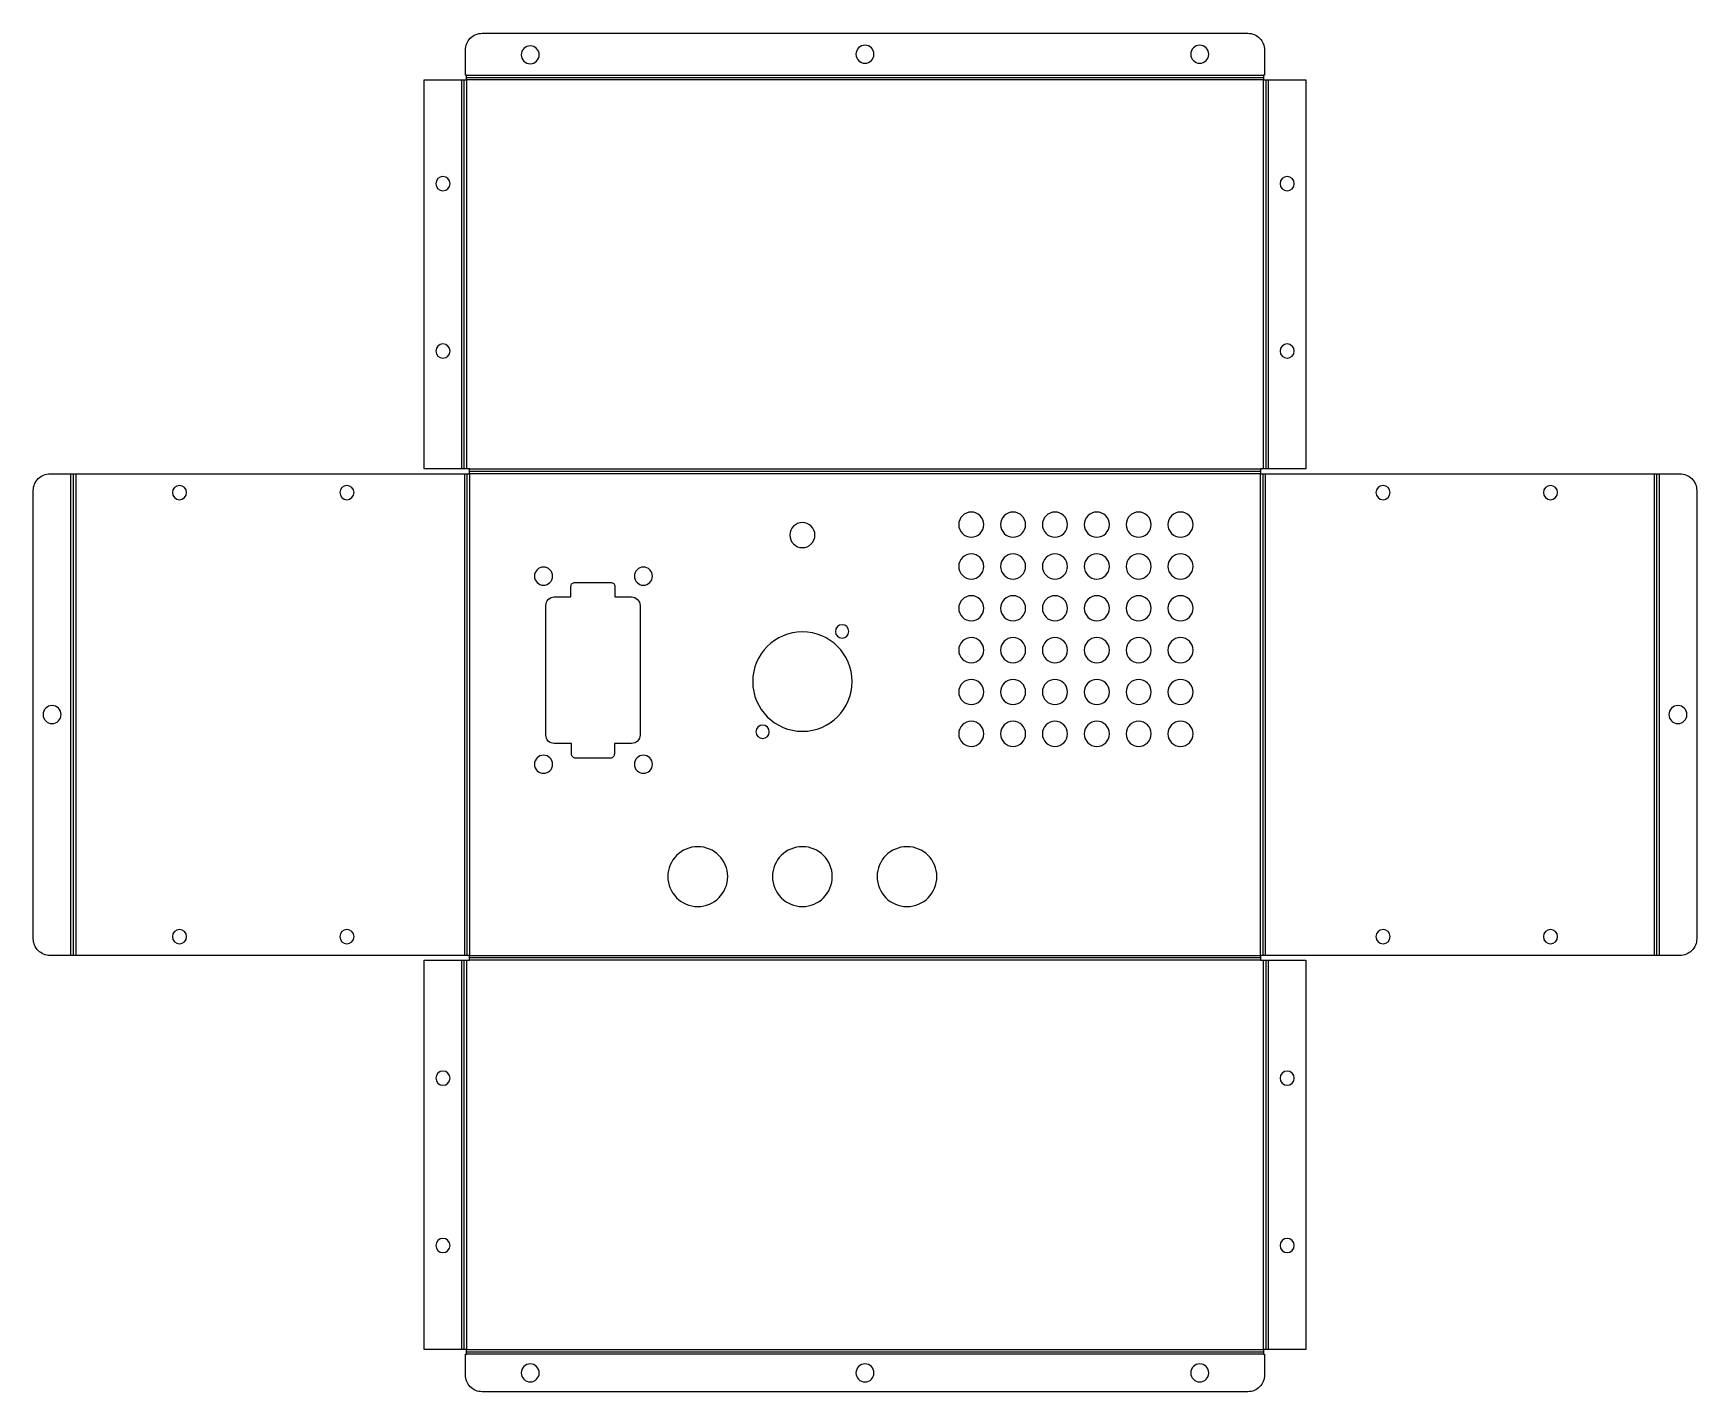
# Model space of a CAD drawing. Header units: millimetres. Extents: x -107 to 290, y 0 to 325.
import ezdxf

# ---------------------------------------------------------------- set-up
doc = ezdxf.new("R2010")
doc.units = ezdxf.units.MM

msp = doc.modelspace()

# ---------------------------------------------------------------- linework, layer by layer
at = {"layer": 'BEND'}
for p, q in [((-3.75, 314.09), (186.71, 314.09)), ((-4.32, 220.52), (-4.32, 313.52)), ((187.28, 313.52), (187.28, 220.52)), ((-97.7, 219.39), (-97.7, 104.26)), ((-3.57, 104.26), (-3.57, 219.39)), ((185.96, 219.96), (-3, 219.96)), ((186.53, 219.39), (186.53, 104.26)), ((280.66, 104.26), (280.66, 219.39)), ((185.96, 103.7), (-3, 103.7)), ((-4.32, 10.13), (-4.32, 103.13)), ((187.28, 103.13), (187.28, 10.13)), ((-3.75, 9.57), (186.71, 9.57))]:
    msp.add_line(p, q, dxfattribs=at)
at = {"layer": 'BEND_EXTENT'}
for p, q in [((-3.75, 314.65), (186.71, 314.65)), ((-4.88, 220.52), (-4.88, 313.52)), ((-3.75, 313.52), (-3.75, 220.52)), ((186.71, 313.52), (-3.75, 313.52)), ((186.71, 220.52), (186.71, 313.52)), ((187.85, 313.52), (187.85, 220.52)), ((-98.26, 104.26), (-98.26, 219.39)), ((-97.13, 219.39), (-97.13, 104.26)), ((-4.13, 104.26), (-4.13, 219.39)), ((-3, 220.52), (185.96, 220.52)), ((187.1, 219.39), (187.1, 104.26)), ((280.1, 104.26), (280.1, 219.39)), ((281.23, 219.39), (281.23, 104.26)), ((-4.88, 10.13), (-4.88, 103.13)), ((-3.75, 103.13), (-3.75, 10.13)), ((185.96, 103.13), (-3, 103.13)), ((186.71, 10.13), (186.71, 103.13)), ((187.85, 103.13), (187.85, 10.13)), ((-3.75, 10.13), (186.71, 10.13)), ((186.71, 9), (-3.75, 9))]:
    msp.add_line(p, q, dxfattribs=at)
msp.add_lwpolyline([(-3, 219.39), (-3, 104.26), (185.96, 104.26), (185.96, 219.39)], close=True, dxfattribs=at)
at = {"layer": 'INTERIOR_PROFILES'}
msp.add_lwpolyline([(31.6, 152.43, -0.414214), (30.6, 151.43), (22.35, 151.43, -0.414214), (21.35, 152.43), (21.35, 154.93), (17.22, 154.93, -0.414214), (15.22, 156.93), (15.22, 187.93, -0.414214), (17.22, 189.93), (21.22, 189.93), (21.22, 192.43, -0.414214), (22.22, 193.43), (30.72, 193.43, -0.414214), (31.72, 192.43), (31.72, 189.93), (35.72, 189.93, -0.414214), (37.72, 187.93), (37.72, 156.93, -0.414214), (35.72, 154.93), (31.6, 154.93)], format="xyb", close=True, dxfattribs=at)
at = {"layer": 'INTERIOR_PROFILES', "extrusion": (0, 0, -1)}
for centre, radius in [((-11.48, 319.5), 2.15), ((-91.48, 319.65), 2.15), ((-171.48, 319.65), 2.15), ((9.38, 288.71), 1.7), ((-192.35, 288.71), 1.7), ((9.38, 248.71), 1.7), ((-192.35, 248.71), 1.7), ((72.32, 214.89), 1.7), ((32.32, 214.89), 1.7), ((-215.28, 214.89), 1.7), ((-255.28, 214.89), 1.7), ((-76.52, 204.72), 3), ((-116.87, 207.23), 3), ((-126.87, 207.23), 3), ((-136.87, 207.23), 3), ((-146.87, 207.23), 3), ((-156.87, 207.23), 3), ((-166.87, 207.23), 3), ((-116.87, 197.23), 3), ((-126.87, 197.23), 3), ((-136.87, 197.23), 3), ((-146.87, 197.23), 3), ((-156.87, 197.23), 3), ((-166.87, 197.23), 3), ((-14.66, 194.91), 2.16), ((-38.53, 194.91), 2.16), ((-116.87, 187.23), 3), ((-126.87, 187.23), 3), ((-136.87, 187.23), 3), ((-146.87, 187.23), 3), ((-156.87, 187.23), 3), ((-166.87, 187.23), 3), ((-86.02, 181.71), 1.6), ((-76.52, 169.71), 11.88), ((-116.87, 177.23), 3), ((-126.87, 177.23), 3), ((-136.87, 177.23), 3), ((-146.87, 177.23), 3), ((-156.87, 177.23), 3), ((-166.87, 177.23), 3), ((-116.87, 167.23), 3), ((-126.87, 167.23), 3), ((-136.87, 167.23), 3), ((-146.87, 167.23), 3), ((-156.87, 167.23), 3), ((-166.87, 167.23), 3), ((102.76, 161.83), 2.15), ((-285.73, 161.83), 2.15), ((-67.02, 157.71), 1.6), ((-116.87, 157.23), 3), ((-126.87, 157.23), 3), ((-136.87, 157.23), 3), ((-146.87, 157.23), 3), ((-156.87, 157.23), 3), ((-166.87, 157.23), 3), ((-14.66, 149.95), 2.16), ((-38.53, 149.95), 2.16), ((-51.52, 123.11), 7.15), ((-76.52, 123.11), 7.15), ((-101.52, 123.11), 7.15), ((72.32, 108.76), 1.7), ((32.32, 108.76), 1.7), ((-215.28, 108.76), 1.7), ((-255.28, 108.76), 1.7), ((9.38, 74.94), 1.7), ((-192.35, 74.94), 1.7), ((9.38, 34.94), 1.7), ((-192.35, 34.94), 1.7), ((-11.48, 4.5), 2.15), ((-91.48, 4.5), 2.15), ((-171.48, 4.5), 2.15)]:
    msp.add_circle(centre, radius, dxfattribs=at)
at = {"layer": 'OUTER_PROFILES'}
msp.add_lwpolyline([(185.96, 220.52), (185.96, 219.39), (286.23, 219.39, -0.414214), (290.23, 215.39), (290.23, 108.26, -0.414214), (286.23, 104.26), (185.96, 104.26), (185.96, 103.13), (196.85, 103.13), (196.85, 10.13), (186.71, 10.13), (186.71, 9), (186.96, 9), (186.96, 4, -0.414214), (182.96, 0), (0, 0, -0.414214), (-4, 4), (-4, 9), (-3.75, 9), (-3.75, 10.13), (-13.88, 10.13), (-13.88, 103.13), (-3, 103.13), (-3, 104.26), (-103.26, 104.26, -0.414214), (-107.26, 108.26), (-107.26, 215.39, -0.414214), (-103.26, 219.39), (-3, 219.39), (-3, 220.52), (-13.88, 220.52), (-13.88, 313.52), (-3.75, 313.52), (-3.75, 314.65), (-4, 314.65), (-4, 320.65, -0.414214), (0, 324.65), (182.96, 324.65, -0.414214), (186.96, 320.65), (186.96, 314.65), (186.71, 314.65), (186.71, 313.52), (196.85, 313.52), (196.85, 220.52)], format="xyb", close=True, dxfattribs=at)

doc.saveas('drawing.dxf')
